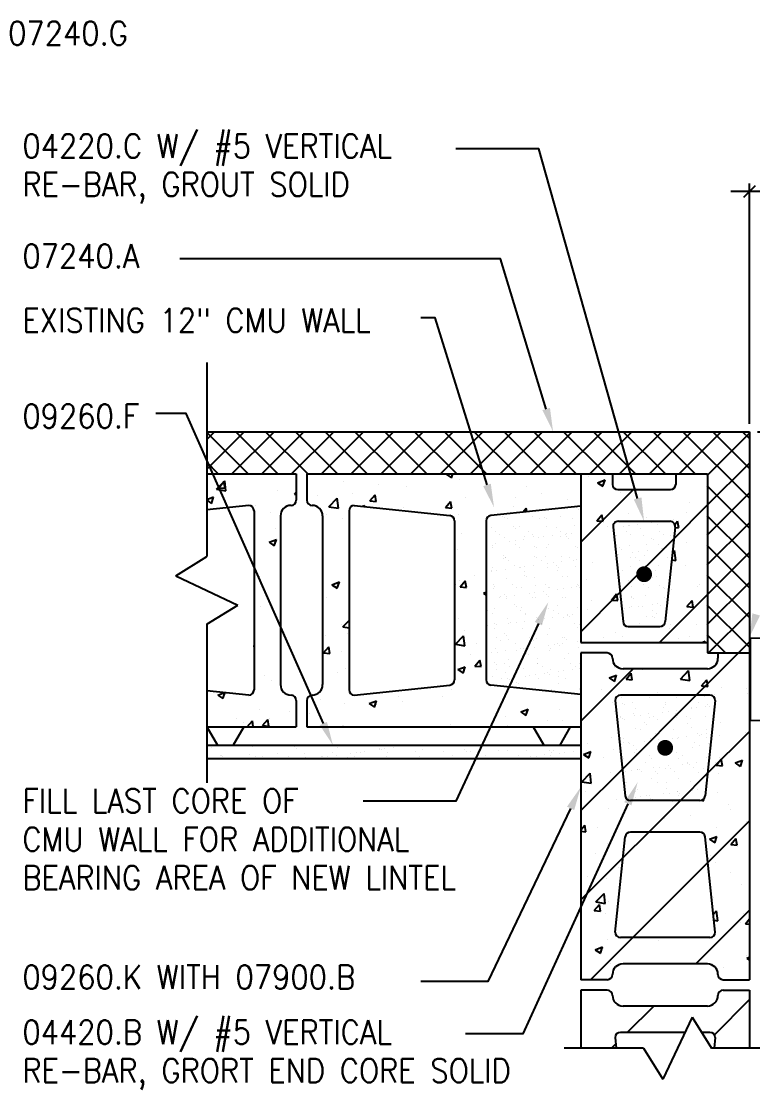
# Model space of a CAD drawing. Extents: x 10 to 698, y 9 to 300.
# Drawn here: x 247 to 281.7, y 111.8 to 162.5 of the extents above; entities that cross this region are included whole.
import ezdxf

# ---------------------------------------------------------------- set-up
doc = ezdxf.new("R2010")
doc.units = 0
doc.header["$LTSCALE"] = 0.5
doc.header["$MEASUREMENT"] = 0
doc.layers.get('0').update_dxf_attribs({"linetype": 'CONTINUOUS'})
doc.layers.get('DEFPOINTS').update_dxf_attribs({"linetype": 'CONTINUOUS'})
for name, color, linetype in [('A-ANNO-DIMS', 7, 'CONTINUOUS'), ('A-ANNO-NOTE', 7, 'CONTINUOUS'), ('A-ANNO-SYMB', 7, 'CONTINUOUS'), ('A-DETL-MCUT', 2, 'CONTINUOUS'), ('A-DETL-PATT', 8, 'CONTINUOUS')]:
    doc.layers.add(name, color=color, linetype=linetype)
doc.styles.add('NOTE', font='romans.shx', dxfattribs={"width": 0.9})
doc.dimstyles.new('A1-12', dxfattribs={"dimscale": 12, "dimtxt": 0.09375, "dimasz": 0.046875, "dimexe": 0.03125, "dimexo": 0.03125, "dimgap": 0.03125, "dimtad": 1, "dimdec": 8, "dimzin": 3, "dimdsep": 46, "dimlunit": 4, "dimtxsty": 'Standard', "dimblk1": 'ARCHTICK', "dimblk2": 'ARCHTICK', "dimsah": 1, "dimcen": 0.09375, "dimclrd": 256, "dimclre": 256, "dimclrt": 256, "dimadec": 0, "dimazin": 0, "dimtfac": 1, "dimtdec": 8, "dimtmove": 2, "dimatfit": 3, "dimldrblk": 'ARCHTICK', "dimfxl": 0, "dimtolj": 1, "dimtzin": 3, "dimarcsym": 0})

# ---------------------------------------------------------------- blocks, each defined once
blk = doc.blocks.new('_ARCHTICK')
at = {"color": 0, "linetype": 'ByBlock'}
blk.add_lwpolyline([(-0.5, -0.5, 0.15, 0.15, 0), (0.5, 0.5, 0.15, 0.15, 0)], format="xyseb", dxfattribs=at)
blk = doc.blocks.new('*D35')
at = {"linetype": 'ByBlock'}
for p, q in [((281.93, 143.039), (295.112, 143.039)), ((294.737, 143.039), (294.737, 129.289)), ((290.18, 129.289), (295.112, 129.289))]:
    blk.add_line(p, q, dxfattribs=at)
at = {"layer": 'DEFPOINTS', "color": 0, "linetype": 'ByBlock'}
for p in [(281.555, 143.039), (289.805, 129.289), (294.737, 129.289)]:
    blk.add_point(p, dxfattribs=at)
at = {"linetype": 'ByBlock', "xscale": 0.5625, "yscale": 0.5625, "zscale": 0.5625}
for p, rotation in [((294.737, 143.039), 90), ((294.737, 129.289), 270)]:
    blk.add_blockref('_ARCHTICK', p, dxfattribs=dict(at, rotation=rotation))
at = {"linetype": 'ByBlock', "style": 'NOTE', "width": 0.9}
blk.add_text('1\'-1 3/4"', height=1.125, rotation=90, dxfattribs=at).set_placement((293.88, 131.898))
blk = doc.blocks.new('*X297')
at = {"color": 0}
for p, q in [((255.805, 141.254), (257.591, 143.039)), ((255.805, 142.668), (256.177, 143.039)), ((257.769, 141.039), (255.805, 143.003)), ((257.005, 141.039), (259.005, 143.039)), ((259.183, 141.039), (257.183, 143.039)), ((258.419, 141.039), (260.419, 143.039)), ((260.597, 141.039), (258.597, 143.039)), ((259.833, 141.039), (261.833, 143.039)), ((262.011, 141.039), (260.011, 143.039)), ((261.248, 141.039), (263.248, 143.039)), ((263.426, 141.039), (261.426, 143.039)), ((262.662, 141.039), (264.662, 143.039)), ((264.84, 141.039), (262.84, 143.039)), ((264.076, 141.039), (266.076, 143.039)), ((266.254, 141.039), (264.254, 143.039)), ((265.49, 141.039), (267.49, 143.039)), ((267.668, 141.039), (265.668, 143.039)), ((266.904, 141.039), (268.904, 143.039)), ((269.082, 141.039), (267.082, 143.039)), ((268.319, 141.039), (270.319, 143.039)), ((270.497, 141.039), (268.497, 143.039)), ((269.733, 141.039), (271.733, 143.039)), ((271.911, 141.039), (269.911, 143.039)), ((271.147, 141.039), (273.147, 143.039)), ((273.325, 141.039), (271.325, 143.039)), ((272.561, 141.039), (274.561, 143.039)), ((274.739, 141.039), (272.739, 143.039)), ((273.976, 141.039), (275.976, 143.039)), ((276.154, 141.039), (274.154, 143.039)), ((275.39, 141.039), (277.39, 143.039)), ((277.568, 141.039), (275.568, 143.039)), ((276.804, 141.039), (278.804, 143.039)), ((278.982, 141.039), (276.982, 143.039)), ((278.218, 141.039), (280.218, 143.039)), ((281.555, 139.88), (278.396, 143.039)), ((279.555, 140.963), (281.555, 142.963)), ((281.555, 141.294), (279.81, 143.039)), ((281.555, 142.709), (281.225, 143.039)), ((256.355, 141.039), (255.805, 141.589)), ((279.555, 139.548), (281.555, 141.548)), ((281.555, 138.466), (279.555, 140.466)), ((279.555, 138.134), (281.555, 140.134)), ((281.555, 137.052), (279.555, 139.052)), ((279.555, 136.72), (281.555, 138.72)), ((281.555, 135.638), (279.555, 137.638)), ((279.555, 135.306), (281.555, 137.306)), ((281.555, 134.223), (279.555, 136.223)), ((279.555, 133.891), (281.555, 135.891)), ((281.555, 132.809), (279.555, 134.809)), ((279.618, 132.539), (281.555, 134.477)), ((280.411, 132.539), (279.555, 133.395)), ((281.032, 132.539), (281.555, 133.063))]:
    blk.add_line(p, q, dxfattribs=at)
blk = doc.blocks.new('*X296')
at = {"color": 0}
for p, q in [((275.567, 138.55), (275.567, 138.55)), ((275.827, 138.585), (275.827, 138.585)), ((275.843, 138.581), (275.843, 138.581)), ((276.233, 138.638), (276.233, 138.638)), ((276.407, 138.442), (276.407, 138.442)), ((276.912, 138.728), (276.912, 138.728)), ((277.173, 138.762), (277.173, 138.762)), ((277.194, 138.63), (277.194, 138.63)), ((275.24, 138.118), (275.24, 138.118)), ((275.722, 138.309), (275.722, 138.309)), ((275.933, 138.174), (275.933, 138.174)), ((276.549, 138.135), (276.549, 138.135)), ((276.905, 137.986), (276.905, 137.986)), ((276.997, 137.902), (276.997, 137.902)), ((277.279, 138.311), (277.279, 138.311)), ((277.49, 138.177), (277.49, 138.177)), ((277.828, 138.129), (277.828, 138.129)), ((275.402, 137.547), (275.402, 137.547)), ((275.494, 137.463), (275.494, 137.463)), ((275.875, 137.618), (275.875, 137.618)), ((276.692, 137.691), (276.692, 137.691)), ((276.694, 137.404), (276.694, 137.404)), ((277.225, 137.666), (277.225, 137.666)), ((277.373, 137.494), (277.373, 137.494)), ((277.432, 137.503), (277.432, 137.503)), ((277.634, 137.528), (277.634, 137.528)), ((275.272, 137.155), (275.272, 137.155)), ((275.348, 137.227), (275.348, 137.227)), ((275.929, 137.064), (275.929, 137.064)), ((276.028, 137.317), (276.028, 137.317)), ((276.126, 137.056), (276.126, 137.056)), ((276.288, 137.351), (276.288, 137.351)), ((276.337, 136.922), (276.337, 136.922)), ((276.581, 137.172), (276.581, 137.172)), ((277.683, 137.059), (277.683, 137.059)), ((277.86, 137.166), (277.86, 137.166)), ((275.539, 136.436), (275.539, 136.436)), ((275.906, 136.654), (275.906, 136.654)), ((276.427, 136.608), (276.427, 136.608)), ((276.519, 136.524), (276.519, 136.524)), ((277.096, 136.439), (277.096, 136.439)), ((277.257, 136.703), (277.257, 136.703)), ((275.403, 135.94), (275.403, 135.94)), ((275.809, 135.993), (275.809, 135.993)), ((276.489, 136.083), (276.489, 136.083)), ((276.612, 136.208), (276.612, 136.208)), ((276.749, 136.117), (276.749, 136.117)), ((276.954, 136.125), (276.954, 136.125)), ((277.155, 136.17), (277.155, 136.17)), ((275.451, 135.686), (275.451, 135.686)), ((275.938, 135.691), (275.938, 135.691)), ((276.53, 135.804), (276.53, 135.804)), ((276.741, 135.67), (276.741, 135.67)), ((277.288, 135.739), (277.288, 135.739)), ((277.452, 135.669), (277.452, 135.669)), ((277.544, 135.585), (277.544, 135.585)), ((275.943, 135.184), (275.943, 135.184)), ((275.949, 135.23), (275.949, 135.23)), ((276.041, 135.146), (276.041, 135.146)), ((276.644, 135.245), (276.644, 135.245)), ((276.95, 134.849), (276.95, 134.849)), ((277.21, 134.883), (277.21, 134.883)), ((277.5, 135.187), (277.5, 135.187)), ((277.616, 134.937), (277.616, 134.937)), ((275.587, 134.415), (275.587, 134.415)), ((275.604, 134.672), (275.604, 134.672)), ((275.864, 134.706), (275.864, 134.706)), ((275.969, 134.727), (275.969, 134.727)), ((276.27, 134.759), (276.27, 134.759)), ((276.476, 134.747), (276.476, 134.747)), ((276.933, 134.552), (276.933, 134.552)), ((277.144, 134.418), (277.144, 134.418)), ((277.32, 134.776), (277.32, 134.776)), ((276.346, 133.932), (276.346, 133.932)), ((276.675, 134.281), (276.675, 134.281)), ((276.973, 134.291), (276.973, 134.291)), ((277.066, 134.207), (277.066, 134.207)), ((277.351, 133.813), (277.351, 133.813))]:
    blk.add_line(p, q, dxfattribs=at)
blk = doc.blocks.new('*X295')
at = {"color": 0}
for p, q in [((275.492, 130.411), (275.492, 130.411)), ((276.801, 130.428), (276.801, 130.428)), ((277.134, 130.512), (277.134, 130.512)), ((278.08, 130.422), (278.08, 130.422)), ((279.431, 130.47), (279.431, 130.47)), ((275.539, 130.158), (275.539, 130.158)), ((275.631, 130.073), (275.631, 130.073)), ((276.001, 130.173), (276.001, 130.173)), ((276.127, 129.91), (276.127, 129.91)), ((277.477, 129.959), (277.477, 129.959)), ((277.558, 130.175), (277.558, 130.175)), ((277.569, 130.113), (277.569, 130.113)), ((277.708, 129.77), (277.708, 129.77)), ((278.114, 129.824), (278.114, 129.824)), ((278.786, 129.976), (278.786, 129.976)), ((278.794, 129.913), (278.794, 129.913)), ((279.054, 129.948), (279.054, 129.948)), ((279.115, 130.178), (279.115, 130.178)), ((279.46, 130.001), (279.46, 130.001)), ((279.57, 130.096), (279.57, 130.096)), ((279.662, 130.012), (279.662, 130.012)), ((275.423, 129.469), (275.423, 129.469)), ((275.435, 129.538), (275.435, 129.538)), ((275.524, 129.448), (275.524, 129.448)), ((275.645, 129.404), (275.645, 129.404)), ((276.066, 129.675), (276.066, 129.675)), ((276.102, 129.559), (276.102, 129.559)), ((276.362, 129.593), (276.362, 129.593)), ((276.769, 129.647), (276.769, 129.647)), ((276.833, 129.464), (276.833, 129.464)), ((276.992, 129.541), (276.992, 129.541)), ((277.203, 129.407), (277.203, 129.407)), ((277.448, 129.736), (277.448, 129.736)), ((278.067, 129.657), (278.067, 129.657)), ((278.112, 129.458), (278.112, 129.458)), ((278.159, 129.573), (278.159, 129.573)), ((278.549, 129.544), (278.549, 129.544)), ((278.76, 129.41), (278.76, 129.41)), ((279.462, 129.507), (279.462, 129.507)), ((276.158, 128.947), (276.158, 128.947)), ((276.405, 128.921), (276.405, 128.921)), ((276.564, 129.219), (276.564, 129.219)), ((276.656, 129.134), (276.656, 129.134)), ((277.509, 128.996), (277.509, 128.996)), ((277.962, 128.923), (277.962, 128.923)), ((278.594, 129.174), (278.594, 129.174)), ((278.817, 129.012), (278.817, 129.012)), ((279.519, 128.926), (279.519, 128.926)), ((275.555, 128.484), (275.555, 128.484)), ((275.588, 128.297), (275.588, 128.297)), ((275.838, 128.286), (275.838, 128.286)), ((275.884, 128.236), (275.884, 128.236)), ((276.563, 128.325), (276.563, 128.325)), ((276.823, 128.359), (276.823, 128.359)), ((276.864, 128.501), (276.864, 128.501)), ((277.091, 128.735), (277.091, 128.735)), ((277.23, 128.413), (277.23, 128.413)), ((277.395, 128.289), (277.395, 128.289)), ((277.588, 128.279), (277.588, 128.279)), ((277.909, 128.502), (277.909, 128.502)), ((278.143, 128.495), (278.143, 128.495)), ((278.169, 128.536), (278.169, 128.536)), ((278.575, 128.59), (278.575, 128.59)), ((278.953, 128.292), (278.953, 128.292)), ((279.091, 128.718), (279.091, 128.718)), ((279.184, 128.634), (279.184, 128.634)), ((279.255, 128.679), (279.255, 128.679)), ((279.494, 128.544), (279.494, 128.544)), ((279.515, 128.714), (279.515, 128.714)), ((279.619, 128.235), (279.619, 128.235)), ((275.477, 128.182), (275.477, 128.182)), ((276.049, 128.152), (276.049, 128.152)), ((276.085, 127.841), (276.085, 127.841)), ((276.177, 127.756), (276.177, 127.756)), ((276.19, 127.984), (276.19, 127.984)), ((277.54, 128.032), (277.54, 128.032)), ((277.606, 128.155), (277.606, 128.155)), ((277.681, 128.195), (277.681, 128.195)), ((278.116, 127.796), (278.116, 127.796)), ((278.849, 128.049), (278.849, 128.049)), ((279.163, 128.158), (279.163, 128.158)), ((275.587, 127.521), (275.587, 127.521)), ((276.612, 127.358), (276.612, 127.358)), ((276.808, 127.669), (276.808, 127.669)), ((276.896, 127.538), (276.896, 127.538)), ((278.175, 127.531), (278.175, 127.531)), ((278.365, 127.671), (278.365, 127.671)), ((278.37, 127.268), (278.37, 127.268)), ((278.613, 127.34), (278.613, 127.34)), ((278.63, 127.303), (278.63, 127.303)), ((278.705, 127.256), (278.705, 127.256)), ((279.036, 127.356), (279.036, 127.356)), ((279.525, 127.58), (279.525, 127.58)), ((275.678, 126.914), (275.678, 126.914)), ((275.938, 126.948), (275.938, 126.948)), ((276.221, 127.02), (276.221, 127.02)), ((276.242, 127.034), (276.242, 127.034)), ((276.345, 127.002), (276.345, 127.002)), ((276.453, 126.9), (276.453, 126.9)), ((277.024, 127.091), (277.024, 127.091)), ((277.11, 126.902), (277.11, 126.902)), ((277.202, 126.817), (277.202, 126.817)), ((277.284, 127.125), (277.284, 127.125)), ((277.572, 127.069), (277.572, 127.069)), ((277.69, 127.179), (277.69, 127.179)), ((277.799, 127.037), (277.799, 127.037)), ((278.01, 126.903), (278.01, 126.903)), ((278.88, 127.085), (278.88, 127.085)), ((279.14, 126.857), (279.14, 126.857)), ((279.356, 127.04), (279.356, 127.04)), ((279.567, 126.906), (279.567, 126.906)), ((275.607, 126.463), (275.607, 126.463)), ((275.618, 126.557), (275.618, 126.557)), ((275.655, 126.414), (275.655, 126.414)), ((275.699, 126.378), (275.699, 126.378)), ((276.927, 126.574), (276.927, 126.574)), ((277.212, 126.416), (277.212, 126.416)), ((277.637, 126.418), (277.637, 126.418)), ((278.206, 126.568), (278.206, 126.568)), ((278.769, 126.419), (278.769, 126.419)), ((276.134, 125.98), (276.134, 125.98)), ((276.253, 126.057), (276.253, 126.057)), ((276.399, 125.714), (276.399, 125.714)), ((276.646, 125.782), (276.646, 125.782)), ((276.806, 125.768), (276.806, 125.768)), ((277.485, 125.857), (277.485, 125.857)), ((277.603, 126.105), (277.603, 126.105)), ((277.745, 125.892), (277.745, 125.892)), ((278.135, 125.962), (278.135, 125.962)), ((278.151, 125.945), (278.151, 125.945)), ((278.203, 125.785), (278.203, 125.785)), ((278.227, 125.878), (278.227, 125.878)), ((278.831, 126.034), (278.831, 126.034)), ((278.912, 126.122), (278.912, 126.122)), ((279.091, 126.069), (279.091, 126.069)), ((276.139, 125.68), (276.139, 125.68)), ((276.857, 125.648), (276.857, 125.648)), ((276.959, 125.611), (276.959, 125.611)), ((278.238, 125.605), (278.238, 125.605)), ((278.414, 125.651), (278.414, 125.651))]:
    blk.add_line(p, q, dxfattribs=at)
blk = doc.blocks.new('*X294')
at = {"color": 0}
for p, q in [((266.872, 141.02), (266.872, 141.02)), ((267.166, 141.018), (267.221, 141.039)), ((267.166, 141.018), (267.414, 140.851)), ((267.414, 140.85), (267.478, 141.039)), ((273.902, 140.923), (273.902, 140.923)), ((278.48, 140.994), (278.48, 140.994)), ((256.27, 140.307), (256.659, 140.713)), ((256.379, 140.381), (256.62, 140.669)), ((256.678, 140.355), (256.62, 140.668)), ((256.715, 140.238), (256.66, 140.713)), ((262.289, 140.666), (262.289, 140.666)), ((263.956, 140.52), (263.956, 140.52)), ((265.278, 140.46), (265.278, 140.46)), ((267.804, 140.781), (267.804, 140.781)), ((270.986, 140.423), (270.986, 140.423)), ((274.351, 140.618), (274.701, 140.752)), ((274.351, 140.618), (274.6, 140.45)), ((274.6, 140.45), (274.701, 140.752)), ((255.805, 139.816), (256.129, 139.941)), ((256.028, 139.638), (256.129, 139.94)), ((256.27, 140.307), (256.715, 140.238)), ((256.379, 140.381), (256.678, 140.355)), ((259.144, 140.251), (259.144, 140.251)), ((259.965, 140.068), (260.055, 140.175)), ((259.965, 140.068), (260.055, 140.06)), ((261.04, 140.019), (261.04, 140.019)), ((262.711, 140.108), (262.711, 140.108)), ((263.551, 139.754), (263.792, 140.041)), ((263.85, 139.728), (263.793, 140.041)), ((268.07, 139.922), (268.07, 139.922)), ((270.435, 139.939), (270.435, 139.939)), ((271.687, 140.104), (271.687, 140.104)), ((273.58, 140.353), (273.58, 140.353)), ((275.433, 140.163), (275.433, 140.163)), ((255.805, 139.788), (256.028, 139.638)), ((255.986, 139.836), (255.986, 139.836)), ((258.124, 139.519), (258.124, 139.519)), ((261.606, 139.479), (261.996, 139.885)), ((261.606, 139.479), (262.051, 139.411)), ((262.051, 139.41), (261.996, 139.885)), ((263.204, 139.498), (263.315, 139.54)), ((263.297, 139.488), (263.315, 139.54)), ((263.551, 139.754), (263.85, 139.728)), ((265.154, 139.422), (265.154, 139.422)), ((267.138, 139.44), (267.379, 139.727)), ((267.138, 139.44), (267.437, 139.414)), ((267.277, 139.523), (267.277, 139.523)), ((267.437, 139.414), (267.379, 139.727)), ((270.34, 139.491), (270.34, 139.491)), ((270.805, 139.223), (270.965, 139.414)), ((270.996, 139.243), (270.965, 139.413)), ((272.907, 139.843), (272.907, 139.843)), ((278.727, 139.674), (278.727, 139.674)), ((258.822, 139.228), (258.822, 139.228)), ((261.491, 139.115), (261.491, 139.115)), ((262.238, 138.921), (262.238, 138.921)), ((265.383, 139.274), (265.383, 139.274)), ((267.743, 139.116), (267.743, 139.116)), ((274.31, 138.813), (274.551, 139.1)), ((274.609, 138.786), (274.551, 139.1)), ((275.811, 139.174), (275.811, 139.174)), ((276.674, 138.962), (276.674, 138.962)), ((278.568, 139.211), (278.568, 139.211)), ((259.08, 138.444), (259.08, 138.444)), ((262.545, 138.444), (262.545, 138.444)), ((274.31, 138.813), (274.609, 138.786)), ((274.837, 138.552), (274.837, 138.552)), ((275.423, 138.797), (275.423, 138.797)), ((277.969, 138.874), (277.969, 138.874)), ((278.009, 138.633), (278.138, 138.786)), ((278.024, 138.488), (278.195, 138.473)), ((278.196, 138.472), (278.138, 138.786)), ((258.763, 137.793), (259.114, 137.927)), ((259.012, 137.625), (259.114, 137.927)), ((267.884, 138.218), (267.884, 138.218)), ((258.763, 137.793), (259.012, 137.625)), ((267.682, 137.452), (267.682, 137.452)), ((277.898, 137.292), (278.004, 137.403)), ((278.06, 136.928), (278.004, 137.402)), ((278.56, 137.767), (278.56, 137.767)), ((277.863, 136.958), (278.06, 136.928)), ((277.908, 137.209), (277.908, 137.209)), ((274.107, 136.825), (274.107, 136.825)), ((278.521, 136.691), (278.521, 136.691)), ((258.316, 136.17), (258.316, 136.17)), ((261.748, 135.78), (262.098, 135.914)), ((261.997, 135.612), (262.098, 135.914)), ((267.804, 135.995), (267.804, 135.995)), ((267.831, 135.679), (268.072, 135.966)), ((268.13, 135.653), (268.073, 135.966)), ((268.504, 136.236), (268.504, 136.236)), ((269.056, 136.16), (269.056, 136.16)), ((273.842, 136.01), (273.842, 136.01)), ((261.748, 135.78), (261.997, 135.612)), ((267.622, 135.787), (267.622, 135.787)), ((267.831, 135.679), (268.13, 135.653)), ((268.934, 135.38), (269.058, 135.427)), ((268.934, 135.38), (269.058, 135.295)), ((275.004, 135.052), (275.245, 135.339)), ((275.303, 135.025), (275.245, 135.339)), ((277.847, 135.545), (277.847, 135.545)), ((279.095, 135.682), (279.095, 135.682)), ((279.18, 135.785), (279.18, 135.785)), ((261.501, 135.165), (261.501, 135.165)), ((262.529, 135.115), (262.529, 135.115)), ((274.044, 135.017), (274.044, 135.017)), ((275.004, 135.052), (275.303, 135.026)), ((275.25, 135.17), (275.25, 135.17)), ((278.59, 134.738), (278.831, 135.025)), ((278.889, 134.712), (278.831, 135.025)), ((258.343, 134.749), (258.343, 134.749)), ((273.887, 134.592), (273.887, 134.592)), ((278.59, 134.738), (278.889, 134.712)), ((262.192, 133.906), (262.192, 133.906)), ((262.269, 133.781), (262.558, 134.083)), ((267.561, 134.123), (267.561, 134.123)), ((267.741, 134.188), (267.741, 134.188)), ((277.787, 133.88), (277.787, 133.88)), ((279.031, 133.875), (279.031, 133.875)), ((261.437, 133.358), (261.437, 133.358)), ((262.269, 133.781), (262.558, 133.736)), ((262.468, 133.451), (262.468, 133.451)), ((267.605, 132.954), (267.995, 133.36)), ((268.05, 132.885), (267.995, 133.359)), ((268.055, 133.591), (268.055, 133.591)), ((275.19, 133.505), (275.19, 133.505)), ((275.537, 133.342), (275.537, 133.342)), ((277.78, 133.71), (277.78, 133.71)), ((278.712, 133.343), (278.712, 133.343)), ((258.065, 132.833), (258.052, 132.902)), ((258.052, 132.834), (258.065, 132.833)), ((258.109, 133.187), (258.109, 133.187)), ((261.353, 132.546), (261.594, 132.833)), ((261.652, 132.519), (261.594, 132.833)), ((267.605, 132.954), (268.05, 132.885)), ((268.584, 133.009), (268.584, 133.009)), ((274.622, 133.295), (274.622, 133.295)), ((278.207, 133.23), (278.207, 133.23)), ((279.295, 133.039), (279.454, 133.1)), ((279.434, 133.039), (279.454, 133.1)), ((261.353, 132.546), (261.651, 132.52)), ((262.223, 132.59), (262.223, 132.59)), ((268.319, 132.465), (268.319, 132.465)), ((262.407, 131.786), (262.407, 131.786)), ((267.717, 131.754), (268.067, 131.888)), ((267.966, 131.586), (268.067, 131.888)), ((268.525, 131.918), (268.766, 132.205)), ((268.525, 131.918), (268.824, 131.892)), ((268.824, 131.892), (268.766, 132.205)), ((275.129, 131.841), (275.129, 131.841)), ((258.528, 131.477), (258.528, 131.477)), ((262.016, 131.635), (262.016, 131.635)), ((267.717, 131.754), (267.966, 131.586)), ((274.903, 131.353), (275.253, 131.488)), ((274.903, 131.353), (275.151, 131.186)), ((275.151, 131.185), (275.253, 131.487)), ((275.698, 131.291), (275.939, 131.578)), ((275.698, 131.291), (275.997, 131.265)), ((275.997, 131.264), (275.939, 131.578)), ((276.464, 131.738), (276.464, 131.738)), ((278.278, 131.299), (278.667, 131.704)), ((278.278, 131.299), (278.722, 131.23)), ((278.723, 131.229), (278.667, 131.704)), ((258.87, 131.221), (258.87, 131.221)), ((267.439, 130.794), (267.439, 130.794)), ((269.204, 131.026), (269.204, 131.026)), ((270.161, 130.909), (270.161, 130.909)), ((274.543, 130.801), (274.543, 130.801)), ((279.284, 130.977), (279.525, 131.264)), ((279.284, 130.977), (279.583, 130.951)), ((279.583, 130.951), (279.525, 131.264)), ((280.232, 130.903), (280.232, 130.903)), ((281.422, 130.86), (281.422, 130.86)), ((256.33, 130.542), (256.643, 130.662)), ((256.33, 130.542), (256.579, 130.374)), ((256.579, 130.374), (256.675, 130.658)), ((261.217, 130.339), (261.217, 130.339)), ((263.516, 130.141), (263.866, 130.275)), ((263.765, 129.973), (263.866, 130.275)), ((264.914, 130.474), (264.914, 130.474)), ((267.004, 130.493), (267.004, 130.493)), ((277.212, 130.688), (277.212, 130.688)), ((277.665, 130.551), (277.665, 130.551)), ((279.881, 130.575), (279.881, 130.575)), ((281.452, 130.596), (281.452, 130.596)), ((258.301, 129.839), (258.301, 129.839)), ((262.346, 130.122), (262.346, 130.122)), ((263.516, 130.141), (263.765, 129.973)), ((263.858, 130.079), (263.858, 130.079)), ((265.11, 130.244), (265.11, 130.244)), ((270.702, 129.741), (271.052, 129.875)), ((270.95, 129.573), (271.052, 129.875)), ((272.543, 129.856), (272.543, 129.856)), ((275.068, 130.176), (275.068, 130.176)), ((275.149, 129.766), (275.149, 129.766)), ((257.224, 129.427), (257.224, 129.427)), ((257.555, 129.249), (257.555, 129.249)), ((257.719, 129.039), (257.985, 129.317)), ((258.018, 129.039), (257.985, 129.316)), ((258.46, 129.099), (258.701, 129.386)), ((258.759, 129.072), (258.701, 129.386)), ((258.807, 129.414), (258.807, 129.414)), ((259.75, 129.747), (259.75, 129.747)), ((260.7, 129.663), (260.7, 129.663)), ((269.975, 129.504), (269.975, 129.504)), ((270.702, 129.741), (270.95, 129.573)), ((271.991, 129.351), (271.991, 129.351)), ((272.674, 129.358), (272.674, 129.358)), ((258.46, 129.099), (258.759, 129.072)), ((262.26, 129.039), (262.287, 129.072)), ((262.293, 129.039), (262.287, 129.072)), ((267.378, 129.129), (267.378, 129.129)), ((270.098, 129.101), (270.098, 129.101)), ((280.171, 129.239), (280.171, 129.239)), ((281.388, 128.789), (281.388, 128.789)), ((273.569, 128.246), (273.569, 128.246)), ((273.872, 128.26), (273.872, 128.26)), ((275.007, 128.512), (275.007, 128.512)), ((280.137, 128.624), (280.137, 128.624)), ((273.686, 127.728), (274.036, 127.862)), ((273.686, 127.728), (273.935, 127.56)), ((273.834, 127.794), (273.834, 127.794)), ((273.935, 127.56), (274.036, 127.862)), ((275.085, 127.959), (275.085, 127.959)), ((274.623, 127.574), (274.623, 127.574)), ((279.961, 127.349), (279.961, 127.349)), ((279.978, 127.216), (280.219, 127.503)), ((280.111, 127.574), (280.111, 127.574)), ((280.277, 127.19), (280.219, 127.503)), ((280.872, 127.327), (281.222, 127.462)), ((280.872, 127.327), (281.12, 127.159)), ((281.121, 127.159), (281.222, 127.461)), ((273.604, 126.428), (273.994, 126.834)), ((274.049, 126.359), (273.994, 126.834)), ((274.946, 126.847), (274.946, 126.847)), ((279.978, 127.216), (280.277, 127.19)), ((280.073, 126.817), (280.073, 126.817)), ((273.604, 126.428), (274.049, 126.359)), ((273.77, 125.987), (273.77, 125.987)), ((280.05, 125.91), (280.05, 125.91)), ((275.243, 125.591), (275.243, 125.591)), ((277.912, 125.479), (277.912, 125.479)), ((279.273, 125.549), (279.385, 125.531)), ((279.385, 125.531), (279.377, 125.607)), ((280.582, 125.366), (280.582, 125.366)), ((274.886, 125.183), (274.886, 125.183)), ((278.758, 124.845), (278.758, 124.845)), ((280.651, 125.094), (280.651, 125.094)), ((273.555, 124.15), (273.74, 124.37)), ((273.798, 124.056), (273.74, 124.37)), ((274.348, 124.264), (274.348, 124.264)), ((277.506, 124.68), (277.506, 124.68)), ((279.989, 124.245), (279.989, 124.245)), ((281.407, 124.528), (281.407, 124.528)), ((273.555, 124.078), (273.798, 124.056)), ((277.312, 124.039), (277.326, 124.056)), ((277.329, 124.039), (277.326, 124.056)), ((279.655, 123.701), (280.005, 123.836)), ((279.655, 123.701), (279.904, 123.534)), ((279.904, 123.533), (280.005, 123.836)), ((280.672, 123.455), (280.913, 123.742)), ((280.971, 123.429), (280.913, 123.742)), ((274.825, 123.518), (274.825, 123.518)), ((275.575, 123.527), (275.575, 123.527)), ((280.672, 123.455), (280.97, 123.429)), ((274.27, 123.036), (274.27, 123.036)), ((279.608, 122.811), (279.608, 122.811)), ((279.689, 122.93), (279.689, 122.93)), ((275.324, 122.365), (275.324, 122.365)), ((279.928, 122.581), (279.928, 122.581)), ((273.857, 121.929), (273.857, 121.929)), ((274.764, 121.854), (274.764, 121.854)), ((275.454, 122.089), (275.476, 122.097)), ((275.454, 122.089), (275.474, 122.075)), ((280.662, 122.139), (280.662, 122.139)), ((281.179, 121.566), (281.179, 121.566)), ((274.267, 120.73), (274.657, 121.136)), ((274.267, 120.73), (274.712, 120.661)), ((274.712, 120.661), (274.657, 121.135)), ((274.875, 120.736), (274.875, 120.736)), ((279.867, 120.916), (279.867, 120.916)), ((274.193, 120.322), (274.434, 120.609)), ((274.193, 120.322), (274.492, 120.295)), ((274.492, 120.295), (274.434, 120.609)), ((274.703, 120.19), (274.703, 120.19)), ((279.84, 120.149), (279.993, 120.308)), ((280.048, 119.833), (279.993, 120.308)), ((281.282, 120.157), (281.282, 120.157)), ((279.87, 119.861), (280.048, 119.833)), ((281.115, 119.758), (281.115, 119.758)), ((281.365, 119.694), (281.555, 119.921)), ((281.365, 119.694), (281.555, 119.677)), ((273.56, 118.764), (273.56, 118.764)), ((274.812, 118.929), (274.812, 118.929)), ((277.239, 118.9), (277.239, 118.9)), ((274.237, 118.463), (274.588, 118.597)), ((274.237, 118.463), (274.486, 118.295)), ((274.486, 118.295), (274.588, 118.597)), ((274.642, 118.525), (274.642, 118.525)), ((281.392, 118.197), (281.392, 118.197)), ((281.423, 118.063), (281.555, 118.113)), ((274.97, 117.827), (274.97, 117.827)), ((279.8, 117.786), (279.8, 117.786)), ((280.309, 117.602), (280.309, 117.602)), ((281.423, 118.063), (281.555, 117.973))]:
    blk.add_line(p, q, dxfattribs=at)
blk = doc.blocks.new('*X293')
at = {"color": 0}
for p, q in [((255.807, 128.115), (255.807, 128.115)), ((255.931, 128.148), (255.931, 128.148)), ((256.023, 128.063), (256.023, 128.063)), ((257.364, 128.118), (257.364, 128.118)), ((257.849, 127.736), (257.849, 127.736)), ((257.961, 128.103), (257.961, 128.103)), ((258.921, 128.121), (258.921, 128.121)), ((259.158, 127.753), (259.158, 127.753)), ((259.962, 128.086), (259.962, 128.086)), ((260.054, 128.002), (260.054, 128.002)), ((260.437, 127.747), (260.437, 127.747)), ((260.479, 128.124), (260.479, 128.124)), ((261.787, 127.795), (261.787, 127.795)), ((261.992, 128.042), (261.992, 128.042)), ((262.036, 128.127), (262.036, 128.127)), ((262.643, 127.787), (262.643, 127.787)), ((262.903, 127.821), (262.903, 127.821)), ((263.096, 127.812), (263.096, 127.812)), ((263.31, 127.875), (263.31, 127.875)), ((263.593, 128.129), (263.593, 128.129)), ((263.989, 127.964), (263.989, 127.964)), ((263.992, 128.025), (263.992, 128.025)), ((264.085, 127.94), (264.085, 127.94)), ((264.249, 127.998), (264.249, 127.998)), ((264.375, 127.806), (264.375, 127.806)), ((264.656, 128.052), (264.656, 128.052)), ((265.15, 128.132), (265.15, 128.132)), ((265.335, 128.141), (265.335, 128.141)), ((265.725, 127.855), (265.725, 127.855)), ((266.023, 127.981), (266.023, 127.981)), ((266.707, 128.135), (266.707, 128.135)), ((267.034, 127.871), (267.034, 127.871)), ((268.023, 127.963), (268.023, 127.963)), ((268.116, 127.879), (268.116, 127.879)), ((268.264, 128.138), (268.264, 128.138)), ((268.313, 127.865), (268.313, 127.865)), ((269.664, 127.914), (269.664, 127.914)), ((269.821, 128.141), (269.821, 128.141)), ((270.054, 127.919), (270.054, 127.919)), ((270.972, 127.93), (270.972, 127.93)), ((271.378, 128.144), (271.378, 128.144)), ((272.054, 127.902), (272.054, 127.902)), ((272.147, 127.818), (272.147, 127.818)), ((272.251, 127.924), (272.251, 127.924)), ((272.525, 127.793), (272.525, 127.793)), ((272.785, 127.828), (272.785, 127.828)), ((272.935, 128.146), (272.935, 128.146)), ((273.192, 127.881), (273.192, 127.881)), ((256.458, 127.665), (256.458, 127.665)), ((256.498, 127.687), (256.498, 127.687)), ((256.566, 127.632), (256.566, 127.632)), ((258.123, 127.635), (258.123, 127.635)), ((258.458, 127.647), (258.458, 127.647)), ((258.551, 127.563), (258.551, 127.563)), ((259.681, 127.637), (259.681, 127.637)), ((260.489, 127.603), (260.489, 127.603)), ((261.238, 127.64), (261.238, 127.64)), ((261.297, 127.61), (261.297, 127.61)), ((261.557, 127.644), (261.557, 127.644)), ((261.964, 127.698), (261.964, 127.698)), ((262.489, 127.586), (262.489, 127.586)), ((262.795, 127.643), (262.795, 127.643)), ((264.352, 127.646), (264.352, 127.646)), ((264.52, 127.542), (264.52, 127.542)), ((265.909, 127.649), (265.909, 127.649)), ((267.466, 127.652), (267.466, 127.652)), ((269.023, 127.654), (269.023, 127.654)), ((270.58, 127.657), (270.58, 127.657)), ((271.179, 127.616), (271.179, 127.616)), ((271.439, 127.651), (271.439, 127.651)), ((271.846, 127.704), (271.846, 127.704)), ((272.137, 127.66), (272.137, 127.66))]:
    blk.add_line(p, q, dxfattribs=at)
blk = doc.blocks.new('*X292')
at = {"color": 0}
for p, q in [((273.555, 137.791), (276.054, 140.289)), ((277.968, 137.961), (279.555, 139.548)), ((273.555, 133.548), (275.412, 135.405)), ((277.289, 133.039), (279.555, 135.306)), ((279.032, 130.539), (281.032, 132.539)), ((273.555, 129.306), (276.039, 131.789)), ((275.523, 127.031), (279.032, 130.539)), ((279.566, 126.831), (281.555, 128.82)), ((273.555, 125.063), (275.523, 127.031)), ((278.275, 125.539), (279.566, 126.831)), ((276.775, 124.039), (278.275, 125.539)), ((279.582, 122.604), (281.555, 124.578)), ((275.552, 122.817), (276.775, 124.039)), ((273.555, 120.82), (275.552, 122.817)), ((276.017, 119.039), (279.582, 122.604)), ((279.01, 117.789), (281.555, 120.335)), ((274.017, 117.039), (276.017, 119.039)), ((279.89, 114.427), (281.555, 116.092)), ((275.76, 114.539), (277.01, 115.789)), ((275.01, 113.789), (275.212, 113.992))]:
    blk.add_line(p, q, dxfattribs=at)
blk = doc.blocks.new('*X291')
at = {"color": 0}
for p, q in [((273.352, 139.426), (273.352, 139.426)), ((269.722, 139.076), (269.722, 139.076)), ((269.849, 139.004), (269.849, 139.004)), ((269.92, 138.974), (269.92, 138.974)), ((269.982, 139.11), (269.982, 139.11)), ((270.06, 138.931), (270.06, 138.931)), ((270.389, 139.163), (270.389, 139.163)), ((271.271, 139.023), (271.271, 139.023)), ((271.617, 138.934), (271.617, 138.934)), ((271.849, 138.987), (271.849, 138.987)), ((271.942, 138.902), (271.942, 138.902)), ((272.579, 139.039), (272.579, 139.039)), ((273.174, 138.937), (273.174, 138.937)), ((273.445, 139.341), (273.445, 139.341)), ((269.317, 138.511), (269.317, 138.511)), ((270.346, 138.548), (270.346, 138.548)), ((270.438, 138.463), (270.438, 138.463)), ((270.626, 138.528), (270.626, 138.528)), ((271.905, 138.522), (271.905, 138.522)), ((272.377, 138.504), (272.377, 138.504)), ((273.255, 138.571), (273.255, 138.571)), ((269.494, 138.297), (269.494, 138.297)), ((269.705, 138.163), (269.705, 138.163)), ((269.952, 138.011), (269.952, 138.011)), ((270.443, 137.876), (270.443, 137.876)), ((270.85, 137.929), (270.85, 137.929)), ((270.873, 138.065), (270.873, 138.065)), ((271.051, 138.3), (271.051, 138.3)), ((271.262, 138.166), (271.262, 138.166)), ((271.302, 138.059), (271.302, 138.059)), ((271.529, 138.019), (271.529, 138.019)), ((271.789, 138.053), (271.789, 138.053)), ((272.196, 138.107), (272.196, 138.107)), ((272.608, 138.303), (272.608, 138.303)), ((272.611, 138.076), (272.611, 138.076)), ((272.819, 138.169), (272.819, 138.169)), ((272.874, 138.048), (272.874, 138.048)), ((272.875, 138.196), (272.875, 138.196)), ((272.966, 137.963), (272.966, 137.963)), ((273.135, 138.23), (273.135, 138.23)), ((273.542, 138.284), (273.542, 138.284)), ((269.097, 137.699), (269.097, 137.699)), ((269.349, 137.548), (269.349, 137.548)), ((269.37, 137.626), (269.37, 137.626)), ((269.504, 137.752), (269.504, 137.752)), ((270.183, 137.842), (270.183, 137.842)), ((270.464, 137.679), (270.464, 137.679)), ((270.657, 137.565), (270.657, 137.565)), ((271.371, 137.609), (271.371, 137.609)), ((271.463, 137.524), (271.463, 137.524)), ((271.936, 137.558), (271.936, 137.558)), ((272.021, 137.682), (272.021, 137.682)), ((273.287, 137.607), (273.287, 137.607)), ((273.401, 137.565), (273.401, 137.565)), ((269.868, 137.17), (269.868, 137.17)), ((269.898, 137.045), (269.898, 137.045)), ((269.96, 137.085), (269.96, 137.085)), ((269.983, 137.047), (269.983, 137.047)), ((270.108, 136.911), (270.108, 136.911)), ((271.334, 137.096), (271.334, 137.096)), ((271.455, 137.048), (271.455, 137.048)), ((271.665, 136.914), (271.665, 136.914)), ((271.898, 137.126), (271.898, 137.126)), ((272.642, 137.112), (272.642, 137.112)), ((272.657, 136.873), (272.657, 136.873)), ((273.012, 137.051), (273.012, 137.051)), ((273.223, 136.916), (273.223, 136.916)), ((273.336, 136.962), (273.336, 136.962)), ((269.298, 136.431), (269.298, 136.431)), ((269.31, 136.424), (269.31, 136.424)), ((269.38, 136.584), (269.38, 136.584)), ((269.558, 136.465), (269.558, 136.465)), ((269.965, 136.518), (269.965, 136.518)), ((270.395, 136.687), (270.395, 136.687)), ((270.644, 136.608), (270.644, 136.608)), ((270.689, 136.601), (270.689, 136.601)), ((270.867, 136.427), (270.867, 136.427)), ((270.904, 136.642), (270.904, 136.642)), ((271.311, 136.696), (271.311, 136.696)), ((271.968, 136.595), (271.968, 136.595)), ((271.99, 136.785), (271.99, 136.785)), ((272.25, 136.819), (272.25, 136.819)), ((272.396, 136.67), (272.396, 136.67)), ((272.425, 136.43), (272.425, 136.43)), ((272.488, 136.585), (272.488, 136.585)), ((273.318, 136.644), (273.318, 136.644)), ((270.015, 136.084), (270.015, 136.084)), ((270.893, 136.231), (270.893, 136.231)), ((270.985, 136.146), (270.985, 136.146)), ((271.365, 136.132), (271.365, 136.132)), ((272.674, 136.149), (272.674, 136.149)), ((272.923, 136.187), (272.923, 136.187)), ((269.39, 135.792), (269.39, 135.792)), ((269.412, 135.621), (269.412, 135.621)), ((269.482, 135.708), (269.482, 135.708)), ((270.301, 135.793), (270.301, 135.793)), ((270.512, 135.659), (270.512, 135.659)), ((270.72, 135.638), (270.72, 135.638)), ((271.105, 135.374), (271.105, 135.374)), ((271.365, 135.408), (271.365, 135.408)), ((271.42, 135.748), (271.42, 135.748)), ((271.772, 135.462), (271.772, 135.462)), ((271.858, 135.796), (271.858, 135.796)), ((271.999, 135.632), (271.999, 135.632)), ((272.069, 135.662), (272.069, 135.662)), ((272.451, 135.551), (272.451, 135.551)), ((272.711, 135.585), (272.711, 135.585)), ((273.118, 135.639), (273.118, 135.639)), ((273.35, 135.68), (273.35, 135.68)), ((273.416, 135.799), (273.416, 135.799)), ((273.421, 135.731), (273.421, 135.731)), ((273.513, 135.646), (273.513, 135.646)), ((269.08, 135.107), (269.08, 135.107)), ((269.714, 135.172), (269.714, 135.172)), ((269.759, 135.197), (269.759, 135.197)), ((269.917, 135.309), (269.917, 135.309)), ((270.019, 135.231), (270.019, 135.231)), ((270.046, 135.12), (270.046, 135.12)), ((270.415, 134.853), (270.415, 134.853)), ((270.426, 135.285), (270.426, 135.285)), ((271.271, 135.175), (271.271, 135.175)), ((271.397, 135.169), (271.397, 135.169)), ((271.918, 135.292), (271.918, 135.292)), ((272.01, 135.207), (272.01, 135.207)), ((272.705, 135.186), (272.705, 135.186)), ((272.828, 135.178), (272.828, 135.178)), ((269.148, 134.538), (269.148, 134.538)), ((269.359, 134.404), (269.359, 134.404)), ((269.443, 134.658), (269.443, 134.658)), ((270.507, 134.768), (270.507, 134.768)), ((270.705, 134.541), (270.705, 134.541)), ((270.752, 134.674), (270.752, 134.674)), ((270.916, 134.407), (270.916, 134.407)), ((270.942, 134.37), (270.942, 134.37)), ((272.031, 134.668), (272.031, 134.668)), ((272.262, 134.544), (272.262, 134.544)), ((272.445, 134.809), (272.445, 134.809)), ((272.473, 134.41), (272.473, 134.41)), ((272.912, 134.317), (272.912, 134.317)), ((272.943, 134.353), (272.943, 134.353)), ((273.172, 134.352), (273.172, 134.352)), ((273.381, 134.717), (273.381, 134.717)), ((269.134, 133.82), (269.134, 133.82)), ((269.439, 133.931), (269.439, 133.931)), ((269.541, 133.873), (269.541, 133.873)), ((270.078, 134.157), (270.078, 134.157)), ((270.118, 133.92), (270.118, 133.92)), ((270.22, 133.963), (270.22, 133.963)), ((270.48, 133.997), (270.48, 133.997)), ((270.887, 134.051), (270.887, 134.051)), ((271.428, 134.206), (271.428, 134.206)), ((271.439, 133.914), (271.439, 133.914)), ((271.532, 133.829), (271.532, 133.829)), ((271.566, 134.14), (271.566, 134.14)), ((271.675, 133.923), (271.675, 133.923)), ((271.826, 134.174), (271.826, 134.174)), ((272.233, 134.228), (272.233, 134.228)), ((272.737, 134.222), (272.737, 134.222)), ((273.035, 134.268), (273.035, 134.268)), ((273.232, 133.926), (273.232, 133.926)), ((273.47, 133.87), (273.47, 133.87)), ((269.475, 133.694), (269.475, 133.694)), ((269.936, 133.475), (269.936, 133.475)), ((270.029, 133.391), (270.029, 133.391)), ((270.783, 133.711), (270.783, 133.711)), ((271.967, 133.431), (271.967, 133.431)), ((272.062, 133.705), (272.062, 133.705)), ((273.413, 133.753), (273.413, 133.753)), ((269.552, 133.286), (269.552, 133.286)), ((269.763, 133.152), (269.763, 133.152)), ((270.109, 133.193), (270.109, 133.193)), ((270.464, 132.992), (270.464, 132.992)), ((271.109, 133.289), (271.109, 133.289)), ((271.32, 133.155), (271.32, 133.155)), ((271.348, 132.817), (271.348, 132.817)), ((271.46, 133.242), (271.46, 133.242)), ((272.027, 132.906), (272.027, 132.906)), ((272.287, 132.94), (272.287, 132.94)), ((272.464, 132.975), (272.464, 132.975)), ((272.556, 132.89), (272.556, 132.89)), ((272.666, 133.292), (272.666, 133.292)), ((272.694, 132.994), (272.694, 132.994)), ((272.768, 133.259), (272.768, 133.259)), ((272.877, 133.157), (272.877, 133.157)), ((273.373, 133.083), (273.373, 133.083)), ((269.335, 132.552), (269.335, 132.552)), ((269.506, 132.731), (269.506, 132.731)), ((269.595, 132.586), (269.595, 132.586)), ((270.002, 132.64), (270.002, 132.64)), ((270.522, 132.668), (270.522, 132.668)), ((270.681, 132.729), (270.681, 132.729)), ((270.815, 132.748), (270.815, 132.748)), ((270.941, 132.763), (270.941, 132.763)), ((270.961, 132.536), (270.961, 132.536)), ((271.053, 132.452), (271.053, 132.452)), ((272.079, 132.671), (272.079, 132.671)), ((272.094, 132.741), (272.094, 132.741)), ((272.8, 132.295), (272.8, 132.295)), ((272.991, 132.492), (272.991, 132.492)), ((273.444, 132.79), (273.444, 132.79)), ((269.458, 132.097), (269.458, 132.097)), ((269.55, 132.013), (269.55, 132.013)), ((269.956, 132.034), (269.956, 132.034)), ((270.141, 132.23), (270.141, 132.23)), ((270.167, 131.9), (270.167, 131.9)), ((270.846, 131.784), (270.846, 131.784)), ((271.488, 132.053), (271.488, 132.053)), ((271.491, 132.279), (271.491, 132.279)), ((271.513, 132.037), (271.513, 132.037)), ((271.724, 131.903), (271.724, 131.903)), ((273.07, 132.04), (273.07, 132.04)), ((273.281, 131.905), (273.281, 131.905)), ((273.476, 131.827), (273.476, 131.827)), ((273.489, 132.036), (273.489, 132.036)), ((269.369, 131.413), (269.369, 131.413)), ((269.538, 131.767), (269.538, 131.767)), ((269.796, 131.318), (269.796, 131.318)), ((269.985, 131.614), (269.985, 131.614)), ((270.056, 131.352), (270.056, 131.352)), ((270.463, 131.406), (270.463, 131.406)), ((270.926, 131.416), (270.926, 131.416)), ((271.142, 131.495), (271.142, 131.495)), ((271.402, 131.529), (271.402, 131.529)), ((271.523, 131.315), (271.523, 131.315)), ((271.809, 131.583), (271.809, 131.583)), ((271.986, 131.597), (271.986, 131.597)), ((272.078, 131.512), (272.078, 131.512)), ((272.125, 131.778), (272.125, 131.778)), ((272.483, 131.419), (272.483, 131.419)), ((272.488, 131.672), (272.488, 131.672)), ((272.748, 131.707), (272.748, 131.707)), ((272.831, 131.332), (272.831, 131.332)), ((273.155, 131.76), (273.155, 131.76)), ((269.117, 131.229), (269.117, 131.229)), ((270.172, 131.267), (270.172, 131.267)), ((270.483, 131.158), (270.483, 131.158)), ((270.575, 131.074), (270.575, 131.074)), ((271.917, 130.785), (271.917, 130.785)), ((272.157, 130.815), (272.157, 130.815)), ((272.513, 131.114), (272.513, 131.114)), ((273.474, 130.788), (273.474, 130.788)), ((273.507, 130.863), (273.507, 130.863)), ((273.011, 130.658), (273.011, 130.658))]:
    blk.add_line(p, q, dxfattribs=at)
blk = doc.blocks.new('*X290')
at = {"color": 0}
blk.add_line((275.412, 135.405), (277.968, 137.961), dxfattribs=at)

msp = doc.modelspace()

# ---------------------------------------------------------------- linework, layer by layer
at = {"layer": 'A-ANNO-DIMS'}
for p, q in [((281.55548142, 143.4144797), (281.55548142, 154.80990016)), ((291.771582, 154.43490016), (280.66821768, 154.43490016))]:
    msp.add_line(p, q, dxfattribs=at)
at = {"layer": 'A-ANNO-NOTE', "flags": 128}
for points in [[(276.24915418, 139.87197155), (271.5565813, 156.45447299), (267.62146999, 156.45447299)], [(271.90980703, 144.11564847), (269.74037608, 151.23680849), (254.52966241, 151.23680849)], [(269.10342928, 140.51454629), (266.63769317, 148.43892896), (265.95661723, 148.43892896)], [(261.33933725, 129.19329888), (254.83236328, 143.90182909), (253.39453314, 143.90182909)], [(271.54030148, 133.93463734), (267.62494223, 125.50270578), (263.23578164, 125.50270578)], [(275.78512024, 125.38654078), (270.80330137, 114.46242851), (268.07899353, 114.46242851)], [(273.06965821, 125.16857911), (269.13844658, 116.95783332), (265.96008947, 116.95783332)]]:
    msp.add_lwpolyline(points, dxfattribs=at)
at = {"layer": 'A-ANNO-NOTE', "linetype": 'Continuous', "extrusion": (0, 0, -1)}
for points in [[(-272.08916849, 144.17029017), (-272.23765724, 143.0394797), (-271.73044557, 144.06100677)], [(-269.28246254, 140.57025394), (-269.43767521, 139.44034674), (-268.92439603, 140.45883863)], [(-276.42956949, 139.92302609), (-276.55548142, 138.7894797), (-276.06873887, 139.82091701)], [(-271.37024141, 134.01360457), (-272.01410485, 134.95499775), (-271.71036155, 133.85567011)], [(-282.05149118, 134.31649263), (-281.55548142, 133.2894797), (-281.69159457, 134.42184645)], [(-261.51080711, 129.26915622), (-261.79448127, 128.1644797), (-261.16786738, 129.11744154)], [(-275.61452262, 125.4643399), (-276.251915, 126.41012646), (-275.95571785, 125.30874165)], [(-272.9005428, 125.24954964), (-273.55548142, 126.18327158), (-273.23877363, 125.08760857)]]:
    msp.add_solid(points, dxfattribs=at)
at = {"layer": 'A-ANNO-SYMB'}
for p, q in [((255.80548142, 146.32941873), (255.80548142, 137.1159469)), ((254.33472411, 136.20335217), (255.80548142, 137.1159469)), ((254.33472411, 136.20335217), (257.27623873, 134.81529232)), ((255.80548142, 133.90269758), (257.27623873, 134.81529232)), ((255.80548142, 133.90269758), (255.80548142, 126.37671246)), ((278.83417304, 115.260237), (277.44611319, 112.31872239)), ((278.83417304, 115.260237), (279.74676778, 113.7894797)), ((276.53351846, 113.7894797), (272.76139659, 113.7894797)), ((276.53351846, 113.7894797), (277.44611319, 112.31872239)), ((282.60452007, 113.7894797), (279.74676778, 113.7894797))]:
    msp.add_line(p, q, dxfattribs=at)
at = {"layer": 'A-DETL-MCUT'}
for p, q in [((255.80548142, 143.0394797), (281.55548142, 143.0394797)), ((281.55548142, 143.0394797), (281.55548142, 117.0394797)), ((255.80548142, 141.0394797), (260.05548142, 141.0394797)), ((260.05548142, 141.0394797), (260.05548142, 139.7894797)), ((260.55548142, 141.0394797), (260.55548142, 139.7894797)), ((260.55548142, 141.0394797), (279.55548142, 141.0394797)), ((273.55548142, 141.0394797), (273.55548142, 133.0394797)), ((275.05548142, 141.0394797), (275.05548142, 140.5394797)), ((278.05548142, 141.0394797), (278.05548142, 140.5394797)), ((279.55548142, 141.0394797), (279.55548142, 132.5394797)), ((275.30548142, 140.2894797), (277.80548142, 140.2894797)), ((257.80248142, 139.5394797), (255.80548142, 139.32926917)), ((259.80548142, 139.5394797), (259.80548142, 139.5394797)), ((260.80548142, 139.5394797), (260.80548142, 139.5394797)), ((262.80848142, 139.5394797), (267.33465262, 139.06304062)), ((273.55548142, 139.51284812), (269.28231022, 139.06304062)), ((258.05248142, 139.2894797), (258.05248142, 130.7894797)), ((259.30548142, 139.0394797), (259.30548142, 131.0394797)), ((261.30548142, 139.0394797), (261.30548142, 131.0394797)), ((262.55848142, 139.2894797), (262.55848142, 130.7894797)), ((267.55848142, 138.81441426), (267.55848142, 131.26454513)), ((269.05848142, 138.81441426), (269.05848142, 131.26454513)), ((275.08455207, 138.5133085), (275.55548142, 134.0394797)), ((275.33317844, 138.7894797), (277.7777844, 138.7894797)), ((278.02641077, 138.5133085), (277.55548142, 134.0394797)), ((275.80548142, 133.7894797), (277.30548142, 133.7894797)), ((273.55548142, 133.0394797), (279.55548142, 133.0394797)), ((274.80548142, 132.5394797), (273.55548142, 132.5394797)), ((273.55548142, 132.5394797), (273.55548142, 117.0394797)), ((275.05548142, 132.2894797), (275.05548142, 132.2894797)), ((279.55548142, 132.5394797), (281.55548142, 132.5394797)), ((280.05548142, 132.5394797), (280.05548142, 132.2894797)), ((279.55548142, 131.7894797), (275.55548142, 131.7894797)), ((262.80848142, 130.5394797), (267.33465262, 131.01591877)), ((273.55548142, 130.56611127), (269.28231022, 131.01591877)), ((257.80248142, 130.5394797), (255.80548142, 130.74969022)), ((259.80548142, 130.5394797), (259.80548142, 130.5394797)), ((260.05548142, 130.2894797), (260.05548142, 129.0394797)), ((260.55548142, 130.2894797), (260.55548142, 129.0394797)), ((260.80548142, 130.5394797), (260.80548142, 130.5394797)), ((275.18048142, 130.2894797), (275.65692049, 125.7633085)), ((279.68048142, 130.5394797), (275.43048142, 130.5394797)), ((279.93048142, 130.2894797), (279.45404235, 125.7633085)), ((255.80548142, 129.0394797), (260.05548142, 129.0394797)), ((255.80548142, 129.0394797), (256.31066291, 128.1644797)), ((257.56584439, 129.0394797), (257.06066291, 128.1644797)), ((260.55548142, 129.0394797), (273.55548142, 129.0394797)), ((271.29511845, 129.0394797), (271.80029993, 128.1644797)), ((273.05548142, 129.0394797), (272.55029993, 128.1644797)), ((255.80548142, 128.1644797), (273.55548142, 128.1644797)), ((255.80548142, 127.5394797), (273.55548142, 127.5394797)), ((279.20541598, 125.5394797), (275.90554686, 125.5394797)), ((275.18048142, 119.2894797), (275.65692049, 123.81565089)), ((279.20541598, 124.0394797), (275.90554686, 124.0394797)), ((279.93048142, 119.2894797), (279.45404235, 123.81565089)), ((279.68048142, 119.0394797), (275.43048142, 119.0394797)), ((279.55548142, 117.7894797), (275.55548142, 117.7894797)), ((275.05548142, 117.2894797), (275.05548142, 117.2894797)), ((274.80548142, 117.0394797), (273.55548142, 117.0394797)), ((280.30548142, 117.0394797), (281.55548142, 117.0394797)), ((274.80548142, 116.5394797), (273.55548142, 116.5394797)), ((273.55548142, 116.5394797), (273.55548142, 113.7894797)), ((275.05548142, 116.2894797), (275.05548142, 116.2894797)), ((280.05548142, 116.2894797), (280.05548142, 116.2894797)), ((280.30548142, 116.5394797), (281.55548142, 116.5394797)), ((281.55548142, 116.5394797), (281.55548142, 113.7894797)), ((279.55548142, 115.7894797), (275.55548142, 115.7894797)), ((275.18048142, 114.2894797), (275.233113, 113.7894797)), ((278.49405769, 114.5394797), (275.43048142, 114.5394797)), ((279.68048142, 114.5394797), (279.28139797, 114.5394797)), ((279.93048142, 114.2894797), (279.87784984, 113.7894797))]:
    msp.add_line(p, q, dxfattribs=at)
for points in [[(276.36798142, 136.2763941, 0.375, 0.375, 1), (276.74298142, 136.2763941, 0.375, 0.375, 1)], [(277.36798142, 128.0394797, 0.375, 0.375, 1), (277.74298142, 128.0394797, 0.375, 0.375, 1)]]:
    msp.add_lwpolyline(points, format="xyseb", close=True, dxfattribs=at)
for points in [[(281.55548142, 133.2426047, 0.09375, 0.09375, 0), (283.30548142, 133.2426047, 0.09375, 0.09375, 0), (283.30548142, 132.0394797, 0.09375, 0.09375, 0), (282.74298142, 132.0394797, 0, 0, 0)], [(281.60235642, 133.2426047, 0.09375, 0.09375, 0), (281.60235642, 129.3363547, 0.09375, 0.09375, 0)], [(282.74298142, 131.0394797, 0.09375, 0.09375, 0), (283.30548142, 131.0394797, 0.09375, 0.09375, 0), (283.30548142, 129.3363547, 0.09375, 0.09375, 0), (281.55548142, 129.3363547, 0, 0, 0)]]:
    msp.add_lwpolyline(points, format="xyseb", dxfattribs=at)
for centre, radius, start, end in [((275.30548142, 140.5394797), 0.25, 180, 270), ((277.80548142, 140.5394797), 0.25, 270, 0), ((257.80248142, 139.2894797), 0.25, 0, 90), ((259.80548142, 139.0394797), 0.5, 90, 180), ((259.80548142, 139.7894797), 0.25, 270, 0), ((260.80548142, 139.7894797), 0.25, 180, 270), ((260.80548142, 139.0394797), 0.5, 0, 90), ((262.80848142, 139.2894797), 0.25, 90, 180), ((267.30848142, 138.81441426), 0.25, 0, 83.990994043), ((269.30848142, 138.81441426), 0.25, 96.009005957, 180), ((275.33317844, 138.5394797), 0.25, 90, 186.009005957), ((277.7777844, 138.5394797), 0.25, 353.990994043, 90), ((275.80548142, 134.0394797), 0.25, 180, 270), ((277.30548142, 134.0394797), 0.25, 270, 0), ((274.80548142, 132.2894797), 0.25, 0, 90), ((275.55548142, 132.2894797), 0.5, 180, 270), ((279.55548142, 132.2894797), 0.5, 270, 0), ((257.80248142, 130.7894797), 0.25, 270, 0), ((259.80548142, 131.0394797), 0.5, 180, 270), ((260.80548142, 131.0394797), 0.5, 270, 0), ((262.80848142, 130.7894797), 0.25, 180, 270), ((267.30848142, 131.26454513), 0.25, 276.009005957, 0), ((269.30848142, 131.26454513), 0.25, 180, 263.990994043), ((259.80548142, 130.2894797), 0.25, 0, 90), ((260.80548142, 130.2894797), 0.25, 90, 180), ((275.43048142, 130.2894797), 0.25, 90, 180), ((279.68048142, 130.2894797), 0.25, 0, 90), ((275.90554686, 125.7894797), 0.25, 186.009005957, 270), ((279.20541598, 125.7894797), 0.25, 270, 353.990994043), ((275.90554686, 123.7894797), 0.25, 90, 173.990994043), ((279.20541598, 123.7894797), 0.25, 6.009005957, 90), ((275.43048142, 119.2894797), 0.25, 180, 270), ((279.68048142, 119.2894797), 0.25, 270, 0), ((275.55548142, 117.2894797), 0.5, 90, 180), ((279.55548142, 117.2894797), 0.5, 0, 90), ((274.80548142, 117.2894797), 0.25, 270, 0), ((280.30548142, 117.2894797), 0.25, 180, 270), ((274.80548142, 116.2894797), 0.25, 0, 90), ((275.55548142, 116.2894797), 0.5, 180, 270), ((279.55548142, 116.2894797), 0.5, 270, 0), ((280.30548142, 116.2894797), 0.25, 90, 180), ((275.43048142, 114.2894797), 0.25, 90, 180), ((279.68048142, 114.2894797), 0.25, 0, 90)]:
    msp.add_arc(centre, radius, start, end, dxfattribs=at)

# ---------------------------------------------------------------- block references
at = {"layer": 'A-ANNO-DIMS', "xscale": 0.5625, "yscale": 0.5625, "zscale": 0.5625, "rotation": 180}
msp.add_blockref('_ARCHTICK', (281.55548142, 154.43490016), dxfattribs=at)
at = {"layer": 'A-DETL-PATT', "linetype": 'Continuous'}
for name in ['*X297', '*X294', '*X292', '*X291', '*X296', '*X290', '*X295', '*X293']:
    msp.add_blockref(name, (0, 0), dxfattribs=at)

# ---------------------------------------------------------------- texts
at = {"layer": 'A-ANNO-NOTE', "style": 'NOTE', "width": 0.9}
for s, p in [('07240.G', (246.3858782, 161.38248034)), ('04220.C W/ #5 VERTICAL', (247.06171134, 156.03338233)), ('RE-BAR, GROUT SOLID', (247.06171134, 154.21195376)), ('07240.A', (247.06171134, 150.80912126)), ('EXISTING 12" CMU WALL', (247.06171134, 147.75771159)), ('09260.F', (247.06171134, 143.21275252)), ('FILL LAST CORE OF', (247.06171134, 124.96229113)), ('CMU WALL FOR ADDITIONAL', (247.06171134, 123.14086256)), ('BEARING AREA OF NEW LINTEL', (247.06171134, 121.31943398)), ('09260.K WITH 07900.B', (247.06171134, 116.59876467)), ('04420.B W/ #5 VERTICAL', (247.06171134, 113.98663355)), ('RE-BAR, GRORT END CORE SOLID', (247.06171134, 112.16520498))]:
    msp.add_text(s, height=1.125, dxfattribs=at).set_placement(p)

# ---------------------------------------------------------------- dimensions: what is measured, and where the dimension line sits
at = {"layer": 'A-ANNO-DIMS'}
dim = msp.add_linear_dim(base=(294.7373354466, 129.2894796956), p1=(281.5554814203, 143.0394796956), p2=(289.8054814203, 129.2894796956), angle=90, dimstyle='A1-12', dxfattribs=at)
dim.commit()
dim.dimension.update_dxf_attribs({"geometry": '*D35', "text_midpoint": (293.5051925894, 136.1644796956)})

doc.saveas('drawing.dxf')
